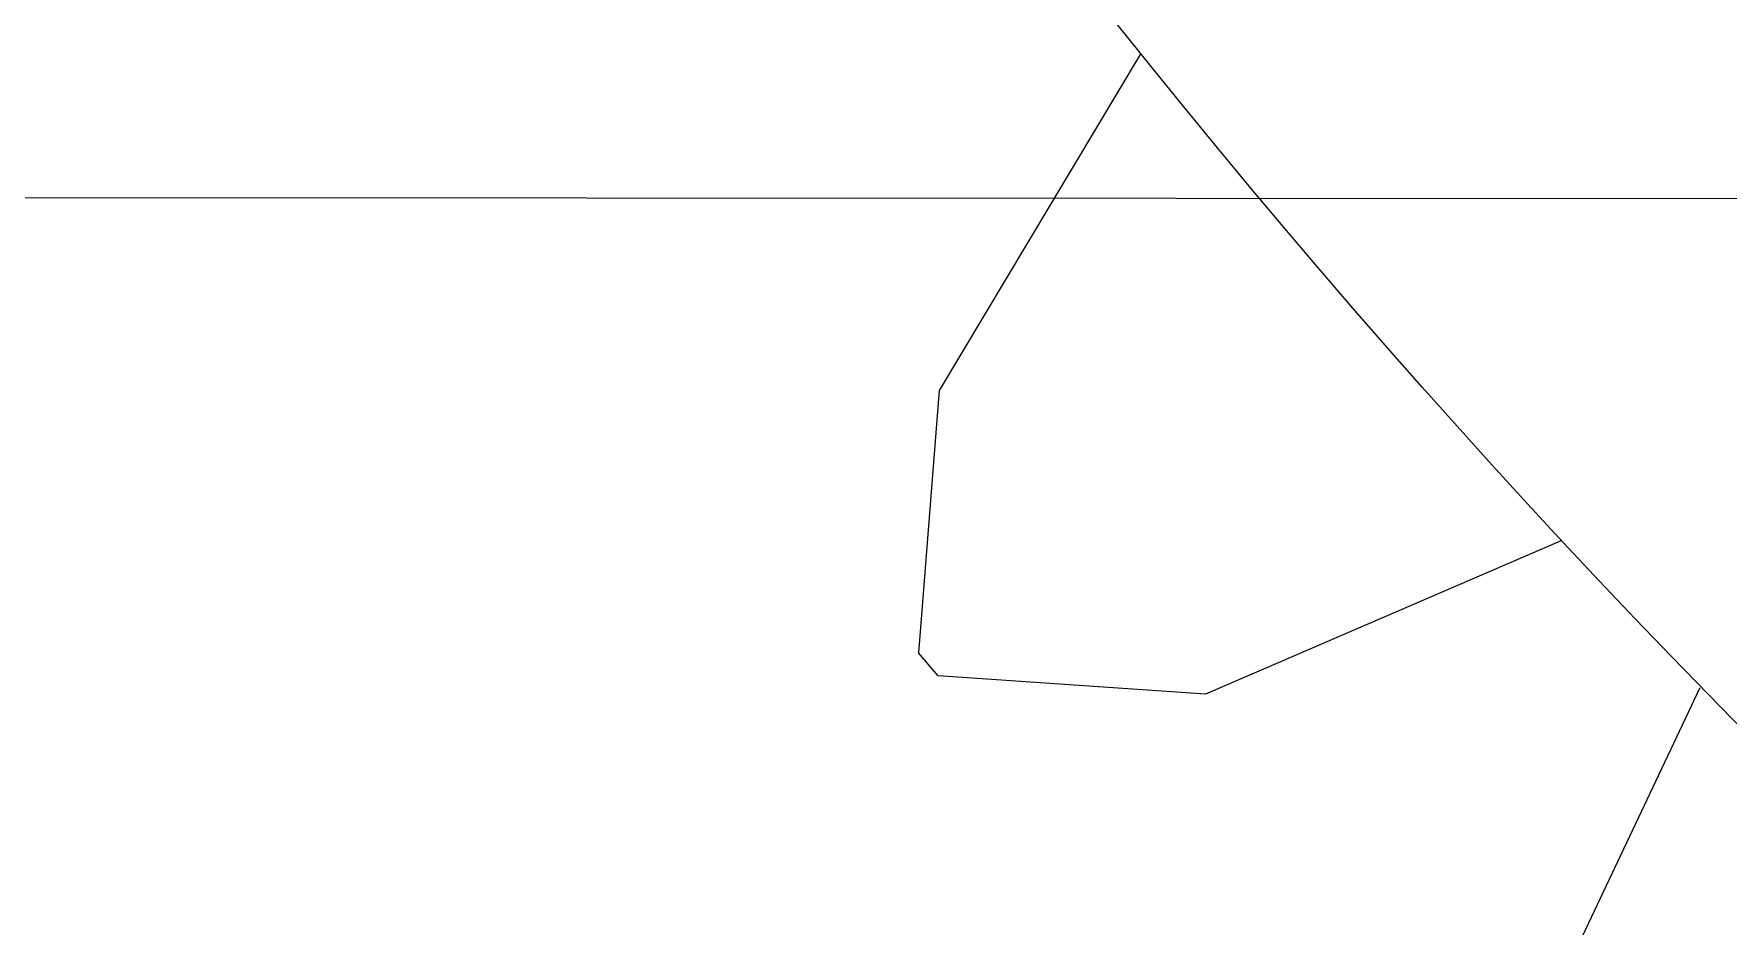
# Model space of a CAD drawing. Extents: x -381 to 213, y -63 to 250.
# Drawn here: x -174.77 to -162.66, y -32.72 to -26.34 of the extents above; entities that cross this region are included whole.
import ezdxf

# ---------------------------------------------------------------- set-up
doc = ezdxf.new("R2010")
doc.units = 0
doc.header["$MEASUREMENT"] = 0
doc.linetypes.add('K5LT65535', pattern=[0])
doc.linetypes.add('K5LT_BASIC', pattern=[0])
doc.layers.add('Системный слой', color=7, linetype='Continuous')

# ---------------------------------------------------------------- blocks, each defined once
blk = doc.blocks.new('*U')
at = {"layer": 'Системный слой', "color": 5, "linetype": 'K5LT_BASIC'}
blk.add_line((43.763, -37.571), (43.621, -37.407), dxfattribs=at)
blk.add_line((43.763, -37.571), (43.621, -37.407), dxfattribs=at)
for points in [[(45.206, -33.13), (43.77, -35.531), (43.621, -37.407)], [(45.206, -33.13), (43.77, -35.531), (43.621, -37.407)], [(48.221, -36.605), (45.673, -37.702), (43.763, -37.571)], [(48.221, -36.605), (45.673, -37.702), (43.763, -37.571)], [(49.209, -37.658), (48.011, -40.186), (48.044, -42.068)], [(49.209, -37.658), (48.011, -40.186), (48.044, -42.068)]]:
    blk.add_lwpolyline(points, dxfattribs=at)
blk = doc.blocks.new('*F')
at = {"layer": 'Системный слой', "color": 5, "linetype": 'K5LT65535'}
blk.add_lwpolyline([(61.31, -34.166), (-32.345, -34.121), (-47.082, -29.094), (-58.662, -6.988), (-60.958, -2.49), (-65.073, -0.385), (-75.983, 2.103), (-86.605, 2.103), (-95.888, 2.103), (-104.022, -0.385), (-108.998, -5.361), (-114.262, -13.687), (-130.243, -13.687), (-130.243, 12.152), (-51.58, 12.152), (-42.01, -15.983), (-39.427, -18.567), (-35.886, -20.385), (-31.867, -21.534), (54.835, -21.534), (57.084, -19.285), (57.084, 15.692), (64.596, 15.692), (64.622, 7.622)], dxfattribs=at)
at = {"layer": 'Системный слой', "color": 5, "linetype": 'K5LT_BASIC'}
blk.add_circle((94.013, 5.981), 62.534, dxfattribs=at)
blk.add_circle((94.013, 5.981), 62.534, dxfattribs=at)
at = {"layer": 'Системный слой'}
blk.add_blockref('*U', (0, 0), dxfattribs=at)
blk.add_blockref('*U', (0, 0), dxfattribs=at)
blk.add_blockref('*U', (0, 0), dxfattribs=at)
blk.add_blockref('*U', (0, 0), dxfattribs=at)
blk.add_blockref('*U', (0, 0), dxfattribs=at)
blk.add_blockref('*U', (0, 0), dxfattribs=at)
blk.add_blockref('*U', (0, 0), dxfattribs=at)
blk.add_blockref('*U', (0, 0), dxfattribs=at)
blk.add_blockref('*U', (0, 0), dxfattribs=at)
blk.add_blockref('*U', (0, 0), dxfattribs=at)
blk.add_blockref('*U', (0, 0), dxfattribs=at)
blk.add_blockref('*U', (0, 0), dxfattribs=at)
blk.add_blockref('*U', (0, 0), dxfattribs=at)
blk.add_blockref('*U', (0, 0), dxfattribs=at)
blk.add_blockref('*U', (0, 0), dxfattribs=at)
blk.add_blockref('*U', (0, 0), dxfattribs=at)
blk.add_blockref('*U', (0, 0), dxfattribs=at)
blk.add_blockref('*U', (0, 0), dxfattribs=at)
blk.add_blockref('*U', (0, 0), dxfattribs=at)
blk.add_blockref('*U', (0, 0), dxfattribs=at)
blk.add_blockref('*U', (0, 0), dxfattribs=at)
blk.add_blockref('*U', (0, 0), dxfattribs=at)
blk.add_blockref('*U', (0, 0), dxfattribs=at)
blk.add_blockref('*U', (0, 0), dxfattribs=at)
blk.add_blockref('*U', (0, 0), dxfattribs=at)
blk.add_blockref('*U', (0, 0), dxfattribs=at)
blk.add_blockref('*U', (0, 0), dxfattribs=at)
blk.add_blockref('*U', (0, 0), dxfattribs=at)
blk.add_blockref('*U', (0, 0), dxfattribs=at)
blk.add_blockref('*U', (0, 0), dxfattribs=at)
blk.add_blockref('*U', (0, 0), dxfattribs=at)
blk.add_blockref('*U', (0, 0), dxfattribs=at)
blk.add_blockref('*U', (0, 0), dxfattribs=at)
blk.add_blockref('*U', (0, 0), dxfattribs=at)
blk.add_blockref('*U', (0, 0), dxfattribs=at)
blk.add_blockref('*U', (0, 0), dxfattribs=at)
blk.add_blockref('*U', (0, 0), dxfattribs=at)
blk.add_blockref('*U', (0, 0), dxfattribs=at)
blk.add_blockref('*U', (0, 0), dxfattribs=at)
blk.add_blockref('*U', (0, 0), dxfattribs=at)
blk.add_blockref('*U', (0, 0), dxfattribs=at)
blk.add_blockref('*U', (0, 0), dxfattribs=at)
blk.add_blockref('*U', (0, 0), dxfattribs=at)
blk.add_blockref('*U', (0, 0), dxfattribs=at)
blk.add_blockref('*U', (0, 0), dxfattribs=at)
blk.add_blockref('*U', (0, 0), dxfattribs=at)
blk.add_blockref('*U', (0, 0), dxfattribs=at)
blk.add_blockref('*U', (0, 0), dxfattribs=at)
blk.add_blockref('*U', (0, 0), dxfattribs=at)
blk.add_blockref('*U', (0, 0), dxfattribs=at)
blk.add_blockref('*U', (0, 0), dxfattribs=at)
blk.add_blockref('*U', (0, 0), dxfattribs=at)
blk.add_blockref('*U', (0, 0), dxfattribs=at)
blk.add_blockref('*U', (0, 0), dxfattribs=at)
blk.add_blockref('*U', (0, 0), dxfattribs=at)
blk.add_blockref('*U', (0, 0), dxfattribs=at)
blk.add_blockref('*U', (0, 0), dxfattribs=at)
blk.add_blockref('*U', (0, 0), dxfattribs=at)
blk.add_blockref('*U', (0, 0), dxfattribs=at)
blk.add_blockref('*U', (0, 0), dxfattribs=at)
blk.add_blockref('*U', (0, 0), dxfattribs=at)
blk.add_blockref('*U', (0, 0), dxfattribs=at)
blk.add_blockref('*U', (0, 0), dxfattribs=at)
blk.add_blockref('*U', (0, 0), dxfattribs=at)
blk.add_blockref('*U', (0, 0), dxfattribs=at)
blk.add_blockref('*U', (0, 0), dxfattribs=at)
blk.add_blockref('*U', (0, 0), dxfattribs=at)
blk.add_blockref('*U', (0, 0), dxfattribs=at)
blk.add_blockref('*U', (0, 0), dxfattribs=at)
blk.add_blockref('*U', (0, 0), dxfattribs=at)
blk.add_blockref('*U', (0, 0), dxfattribs=at)
blk.add_blockref('*U', (0, 0), dxfattribs=at)
blk.add_blockref('*U', (0, 0), dxfattribs=at)
blk.add_blockref('*U', (0, 0), dxfattribs=at)
blk.add_blockref('*U', (0, 0), dxfattribs=at)
blk.add_blockref('*U', (0, 0), dxfattribs=at)
blk.add_blockref('*U', (0, 0), dxfattribs=at)
blk.add_blockref('*U', (0, 0), dxfattribs=at)
blk.add_blockref('*U', (0, 0), dxfattribs=at)
blk.add_blockref('*U', (0, 0), dxfattribs=at)
blk.add_blockref('*U', (0, 0), dxfattribs=at)
blk.add_blockref('*U', (0, 0), dxfattribs=at)
blk.add_blockref('*U', (0, 0), dxfattribs=at)
blk.add_blockref('*U', (0, 0), dxfattribs=at)
blk.add_blockref('*U', (0, 0), dxfattribs=at)
blk.add_blockref('*U', (0, 0), dxfattribs=at)
blk.add_blockref('*U', (0, 0), dxfattribs=at)
blk.add_blockref('*U', (0, 0), dxfattribs=at)
blk.add_blockref('*U', (0, 0), dxfattribs=at)
blk.add_blockref('*U', (0, 0), dxfattribs=at)
blk.add_blockref('*U', (0, 0), dxfattribs=at)
blk.add_blockref('*U', (0, 0), dxfattribs=at)
blk.add_blockref('*U', (0, 0), dxfattribs=at)
blk.add_blockref('*U', (0, 0), dxfattribs=at)
blk.add_blockref('*U', (0, 0), dxfattribs=at)
blk.add_blockref('*U', (0, 0), dxfattribs=at)
blk.add_blockref('*U', (0, 0), dxfattribs=at)
blk.add_blockref('*U', (0, 0), dxfattribs=at)
blk.add_blockref('*U', (0, 0), dxfattribs=at)
blk.add_blockref('*U', (0, 0), dxfattribs=at)
blk.add_blockref('*U', (0, 0), dxfattribs=at)
blk.add_blockref('*U', (0, 0), dxfattribs=at)
blk.add_blockref('*U', (0, 0), dxfattribs=at)
blk.add_blockref('*U', (0, 0), dxfattribs=at)
blk.add_blockref('*U', (0, 0), dxfattribs=at)
blk.add_blockref('*U', (0, 0), dxfattribs=at)
blk.add_blockref('*U', (0, 0), dxfattribs=at)
blk.add_blockref('*U', (0, 0), dxfattribs=at)
blk.add_blockref('*U', (0, 0), dxfattribs=at)
blk.add_blockref('*U', (0, 0), dxfattribs=at)
blk.add_blockref('*U', (0, 0), dxfattribs=at)
blk.add_blockref('*U', (0, 0), dxfattribs=at)
blk.add_blockref('*U', (0, 0), dxfattribs=at)
blk.add_blockref('*U', (0, 0), dxfattribs=at)
blk.add_blockref('*U', (0, 0), dxfattribs=at)
blk.add_blockref('*U', (0, 0), dxfattribs=at)
blk.add_blockref('*U', (0, 0), dxfattribs=at)
blk.add_blockref('*U', (0, 0), dxfattribs=at)
blk.add_blockref('*U', (0, 0), dxfattribs=at)
blk.add_blockref('*U', (0, 0), dxfattribs=at)
blk.add_blockref('*U', (0, 0), dxfattribs=at)
blk.add_blockref('*U', (0, 0), dxfattribs=at)
blk.add_blockref('*U', (0, 0), dxfattribs=at)
blk.add_blockref('*U', (0, 0), dxfattribs=at)
blk.add_blockref('*U', (0, 0), dxfattribs=at)
blk.add_blockref('*U', (0, 0), dxfattribs=at)
blk.add_blockref('*U', (0, 0), dxfattribs=at)
blk.add_blockref('*U', (0, 0), dxfattribs=at)
blk.add_blockref('*U', (0, 0), dxfattribs=at)
blk.add_blockref('*U', (0, 0), dxfattribs=at)
blk.add_blockref('*U', (0, 0), dxfattribs=at)
blk.add_blockref('*U', (0, 0), dxfattribs=at)
blk.add_blockref('*U', (0, 0), dxfattribs=at)
blk.add_blockref('*U', (0, 0), dxfattribs=at)
blk.add_blockref('*U', (0, 0), dxfattribs=at)
blk.add_blockref('*U', (0, 0), dxfattribs=at)
blk.add_blockref('*U', (0, 0), dxfattribs=at)
blk.add_blockref('*U', (0, 0), dxfattribs=at)
blk.add_blockref('*U', (0, 0), dxfattribs=at)
blk.add_blockref('*U', (0, 0), dxfattribs=at)
blk.add_blockref('*U', (0, 0), dxfattribs=at)
blk.add_blockref('*U', (0, 0), dxfattribs=at)
blk.add_blockref('*U', (0, 0), dxfattribs=at)
blk.add_blockref('*U', (0, 0), dxfattribs=at)
blk.add_blockref('*U', (0, 0), dxfattribs=at)
blk.add_blockref('*U', (0, 0), dxfattribs=at)
blk.add_blockref('*U', (0, 0), dxfattribs=at)
blk.add_blockref('*U', (0, 0), dxfattribs=at)
blk.add_blockref('*U', (0, 0), dxfattribs=at)
blk.add_blockref('*U', (0, 0), dxfattribs=at)
blk.add_blockref('*U', (0, 0), dxfattribs=at)
blk.add_blockref('*U', (0, 0), dxfattribs=at)
blk.add_blockref('*U', (0, 0), dxfattribs=at)
blk.add_blockref('*U', (0, 0), dxfattribs=at)
blk.add_blockref('*U', (0, 0), dxfattribs=at)
blk.add_blockref('*U', (0, 0), dxfattribs=at)
blk.add_blockref('*U', (0, 0), dxfattribs=at)
blk.add_blockref('*U', (0, 0), dxfattribs=at)
blk.add_blockref('*U', (0, 0), dxfattribs=at)
blk.add_blockref('*U', (0, 0), dxfattribs=at)
blk.add_blockref('*U', (0, 0), dxfattribs=at)
blk.add_blockref('*U', (0, 0), dxfattribs=at)
blk.add_blockref('*U', (0, 0), dxfattribs=at)
blk.add_blockref('*U', (0, 0), dxfattribs=at)
blk.add_blockref('*U', (0, 0), dxfattribs=at)
blk.add_blockref('*U', (0, 0), dxfattribs=at)
blk.add_blockref('*U', (0, 0), dxfattribs=at)
blk.add_blockref('*U', (0, 0), dxfattribs=at)
blk.add_blockref('*U', (0, 0), dxfattribs=at)
blk.add_blockref('*U', (0, 0), dxfattribs=at)
blk.add_blockref('*U', (0, 0), dxfattribs=at)
blk.add_blockref('*U', (0, 0), dxfattribs=at)
blk.add_blockref('*U', (0, 0), dxfattribs=at)
blk.add_blockref('*U', (0, 0), dxfattribs=at)
blk.add_blockref('*U', (0, 0), dxfattribs=at)
blk.add_blockref('*U', (0, 0), dxfattribs=at)
blk.add_blockref('*U', (0, 0), dxfattribs=at)
blk.add_blockref('*U', (0, 0), dxfattribs=at)
blk.add_blockref('*U', (0, 0), dxfattribs=at)
blk.add_blockref('*U', (0, 0), dxfattribs=at)
blk.add_blockref('*U', (0, 0), dxfattribs=at)
blk.add_blockref('*U', (0, 0), dxfattribs=at)
blk.add_blockref('*U', (0, 0), dxfattribs=at)
blk.add_blockref('*U', (0, 0), dxfattribs=at)
blk.add_blockref('*U', (0, 0), dxfattribs=at)
blk.add_blockref('*U', (0, 0), dxfattribs=at)
blk.add_blockref('*U', (0, 0), dxfattribs=at)
blk.add_blockref('*U', (0, 0), dxfattribs=at)
blk.add_blockref('*U', (0, 0), dxfattribs=at)
blk.add_blockref('*U', (0, 0), dxfattribs=at)
blk.add_blockref('*U', (0, 0), dxfattribs=at)
blk.add_blockref('*U', (0, 0), dxfattribs=at)
blk.add_blockref('*U', (0, 0), dxfattribs=at)
blk.add_blockref('*U', (0, 0), dxfattribs=at)
blk.add_blockref('*U', (0, 0), dxfattribs=at)
blk.add_blockref('*U', (0, 0), dxfattribs=at)
blk.add_blockref('*U', (0, 0), dxfattribs=at)
blk.add_blockref('*U', (0, 0), dxfattribs=at)
blk.add_blockref('*U', (0, 0), dxfattribs=at)
blk.add_blockref('*U', (0, 0), dxfattribs=at)
blk.add_blockref('*U', (0, 0), dxfattribs=at)
blk.add_blockref('*U', (0, 0), dxfattribs=at)
blk.add_blockref('*U', (0, 0), dxfattribs=at)
blk.add_blockref('*U', (0, 0), dxfattribs=at)
blk.add_blockref('*U', (0, 0), dxfattribs=at)
blk.add_blockref('*U', (0, 0), dxfattribs=at)
blk.add_blockref('*U', (0, 0), dxfattribs=at)

msp = doc.modelspace()

# ---------------------------------------------------------------- block references
at = {"layer": 'Системный слой'}
msp.add_blockref('*F', (-212.068, 6.637), dxfattribs=at)

doc.saveas('drawing.dxf')
